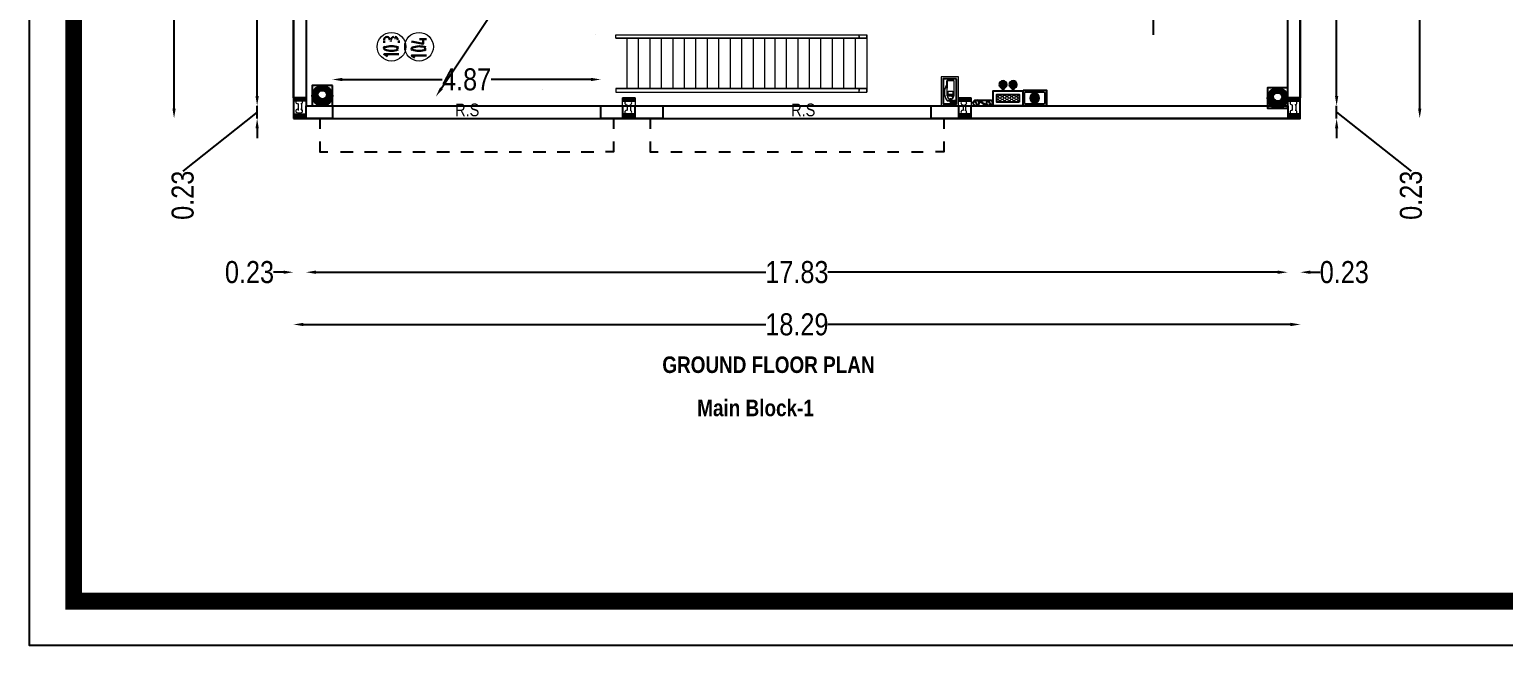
# Model space of a CAD drawing. Header units: metres. Extents: x -941 to 1333, y -28 to 1490.
# Drawn here: x 825.19 to 851.96, y 342.88 to 354.05 of the extents above; entities that cross this region are included whole.
import ezdxf

# ---------------------------------------------------------------- set-up
doc = ezdxf.new("R2010")
doc.units = ezdxf.units.M
for name, color, linetype in [('BLK_1_FLR_0_CARPET_AREA', 45, 'Continuous'), ('BLK_1_FLR_0_EXIT_WIDTH_DOOR', 2, 'Continuous'), ('BLK_1_FLR_0_REGULAR_ROOM_1', 4, 'Continuous'), ('DIST_EXIT', 7, 'Continuous'), ('VPORTS', 6, 'Continuous'), ('window', 3, 'Continuous')]:
    doc.layers.add(name, color=color, linetype=linetype)
doc.styles.add('style2', font='swisscb.ttf')
doc.styles.add('style2A', font='swissc.ttf')
doc.dimstyles.get("Standard").update_dxf_attribs({"dimtxt": 0.4, "dimasz": 0.18, "dimexe": 0.18, "dimexo": 0.0625, "dimgap": 0, "dimtad": 0, "dimzin": 0, "dimdsep": 46, "dimtxsty": 'style2A', "dimcen": 0.09, "dimse1": 1, "dimse2": 1, "dimadec": 0, "dimazin": 0, "dimtfac": 1, "dimtofl": 0, "dimtmove": 0, "dimatfit": 3, "dimfxl": 0, "dimtolj": 1, "dimtzin": 0, "dimarcsym": 0})

# ---------------------------------------------------------------- blocks, each defined once
blk = doc.blocks.new('*D6')
at = {"layer": 'BLK_1_FLR_0_EXIT_WIDTH_DOOR', "color": 0, "lineweight": -2}
for p, q in [((830.868, 353.148), (832.682, 353.148)), ((835.382, 353.148), (833.569, 353.148))]:
    blk.add_line(p, q, dxfattribs=at)
at = {"layer": 'BLK_1_FLR_0_EXIT_WIDTH_DOOR', "color": 0}
for points in [[(830.868, 353.178), (830.868, 353.118), (830.688, 353.148)], [(835.382, 353.178), (835.382, 353.118), (835.562, 353.148)]]:
    blk.add_solid(points, dxfattribs=at)
at = {"layer": 'Defpoints', "color": 0}
for p in [(830.688, 353.148), (830.688, 352.67), (835.562, 352.67)]:
    blk.add_point(p, dxfattribs=at)
at = {"layer": 'BLK_1_FLR_0_EXIT_WIDTH_DOOR', "color": 0, "insert": (833.125, 353.148), "char_height": 0.4, "attachment_point": 5, "style": 'style2A'}
blk.add_mtext('\\A1;4.87', dxfattribs=at)
blk = doc.blocks.new('*D9')
at = {"layer": 'Defpoints', "color": 0}
for p in [(835.596, 357.366), (835.596, 357.366), (832.568, 352.839)]:
    blk.add_point(p, dxfattribs=at)
at = {"layer": 'DIST_EXIT', "color": 0, "lineweight": -2}
for p, q in [((835.496, 357.216), (834.325, 355.466)), ((832.668, 352.988), (833.838, 354.738))]:
    blk.add_line(p, q, dxfattribs=at)
at = {"layer": 'DIST_EXIT', "color": 0}
for points in [[(835.471, 357.233), (835.521, 357.199), (835.596, 357.366)], [(832.643, 353.005), (832.693, 352.972), (832.568, 352.839)]]:
    blk.add_solid(points, dxfattribs=at)
at = {"layer": 'DIST_EXIT', "color": 0, "insert": (834.082, 355.102), "char_height": 0.4, "attachment_point": 5, "rotation": 56.2223, "style": 'style2A'}
blk.add_mtext('\\A1;5.45', dxfattribs=at)
blk = doc.blocks.new('firehose')
for color, points in [(1, [(17.9, -33.8, -0.116019), (19.9, -42.8, 8.409187), (14.6, -51.1), (14.8, -50.8, 0.130477), (16.9, -42.3, -8.334124)]), (1, [(14.8, -50.8), (17, -53, 1.016121), (-17.7, -32.7, 0.119989), (-17.2, -41.2, -1.237161)]), (46, [(11.7, -56.2), (11.2, -55.4), (13.3, -53.5), (14.8, -50.8), (17, -53), (14.6, -54)])]:
    blk.add_hatch(color=color).paths.add_polyline_path(points)
at = {"color": 240}
blk.add_lwpolyline([(-36, -72), (36, -72), (36, 0), (-36, 0)], close=True, dxfattribs=at)
at = {"color": 46}
blk.add_lwpolyline([(11.7, -56.2), (11.2, -55.4), (13.3, -53.5), (14.8, -50.8), (17, -53), (14.6, -54)], close=True, dxfattribs=at)
at = {"color": 240}
for radius in [36, 33, 30, 27, 24]:
    blk.add_circle((0, -36), radius, dxfattribs=at)
for centre, radius, start, end in [((0, -36), 21, 341.1675, 315), ((0, -36), 18, 6.9979, 339.6294), ((-0.2, -42.6), 20.1, 328.7874, 150.6199), ((-0.2, -42.6), 17.1, 331.2711, 175.4763)]:
    blk.add_arc(centre, radius, start, end, dxfattribs=at)
blk = doc.blocks.new('siern')
blk.add_hatch(color=5).paths.add_polyline_path([(-0.2, 4.1, -0.050919), (-2.1, 0, 0.092567), (-4, -4.1, -0.003207), (-4, -4.1, -0.048369), (-3.8, -3.7, -0.017888), (-1.7, -0.1, 0.117562)])
at = {"layer": 'VPORTS', "lineweight": 18}
h = blk.add_hatch(color=20, dxfattribs=at)
edge = h.paths.add_edge_path()
edge.add_arc((-3, 5.1), 1.16, 152.3056, 342.6944)
edge.add_arc((-1.1, 4.3), 0.948, -16.1598, 151.1598, ccw=False)
edge.add_arc((-1.2, 4.6), 1.16, 332.3056, 522.6944)
edge.add_arc((-3.1, 5.4), 0.948, 163.8402, 331.1598, ccw=False)
h = blk.add_hatch(color=20, dxfattribs=at)
edge = h.paths.add_edge_path()
edge.add_arc((-3, -4.6), 1.16, 152.3056, 342.6944)
edge.add_arc((-1.1, -5.4), 0.948, -16.1598, 151.1598, ccw=False)
edge.add_arc((-1.2, -5.1), 1.16, 332.3056, 522.6944)
edge.add_arc((-3.1, -4.3), 0.948, 163.8402, 331.1598, ccw=False)
at = {"color": 1}
for points in [[(-4.2, -4.9), (-4.2, 4.9)], [(0, -4.9), (0, 4.9)]]:
    blk.add_lwpolyline(points, dxfattribs=at)
at = {"color": 5}
blk.add_lwpolyline([(-0.2, 4.1, -0.050919), (-2.1, 0, 0.092567), (-4, -4.1, -0.019686), (-1.7, -0.1, 0.117562)], format="xyb", close=True, dxfattribs=at)
at = {"layer": 'VPORTS', "color": 251, "lineweight": 18}
for points in [[(-4, 5.7, 1.095033), (-1.9, 4.8, -0.895043), (-0.2, 4.1, 1.095033), (-2.3, 4.9, -0.895043)], [(-4, -4.1, 1.095033), (-1.9, -4.9, -0.895043), (-0.2, -5.7, 1.095033), (-2.3, -4.8, -0.895043)]]:
    blk.add_lwpolyline(points, format="xyb", close=True, dxfattribs=at)
at = {"layer": 'VPORTS'}
for centre in [(-2.1, 4.9), (-2.1, -4.9)]:
    blk.add_circle(centre, 2.09, dxfattribs=at)
at = {"layer": 'VPORTS', "lineweight": 18}
blk.add_circle((-2.1, -4.9), 2.09, dxfattribs=at)
blk = doc.blocks.new('EmerLight')
h = blk.add_hatch(color=1)
edge = h.paths.add_edge_path()
edge.add_arc((0, 12.75), 2.25, 0, 360)
for points in [[(-0.38, 9), (0.38, 9), (0.38, 10.53, -0.08392), (-0.38, 10.53)], [(6.38, 10.53, -0.08392), (5.62, 10.53), (5.62, 9), (6.38, 9)]]:
    blk.add_hatch(color=171).paths.add_polyline_path(points)
h = blk.add_hatch(color=1)
edge = h.paths.add_edge_path()
edge.add_arc((6, 12.75), 2.25, 0, 360)
at = {"lineweight": 18}
h = blk.add_hatch(dxfattribs=at)
h.set_pattern_fill('HONEY', color=145, scale=7.5, style=0)
h.set_pattern_definition([(0, (-23575.4171, -1310.2154), (1.40625, 0.811898812), [0.9375, -1.875]), (120, (-23575.4171, -1310.2154), (-1.406249997, 0.811898818), [0.9375, -1.875]), (60, (-23575.4171, -1310.2154), (3e-09, 1.62379763), [-1.875, 0.9375])])
h.paths.add_polyline_path([(-3.75, 2.25), (9.75, 2.25), (9.75, 6.75), (-3.75, 6.75)])
at = {"color": 5}
for points in [[(-6, 0), (12, 0), (12, 9), (-6, 9)], [(-3.75, 2.25), (9.75, 2.25), (9.75, 6.75), (-3.75, 6.75)]]:
    blk.add_lwpolyline(points, close=True, dxfattribs=at)
at = {"color": 171}
for points in [[(-0.38, 10.53), (-0.38, 9)], [(0.38, 10.53), (0.38, 9)], [(5.62, 10.53), (5.62, 9)], [(6.38, 10.53), (6.38, 9)]]:
    blk.add_lwpolyline(points, dxfattribs=at)
at = {"color": 1}
for centre in [(0, 12.75), (6, 12.75)]:
    blk.add_circle(centre, 2.25, dxfattribs=at)
blk = doc.blocks.new('switch1')
for points in [[(-7.9, 10.3), (-7.5, 10), (-7.5, 2), (-7.9, 1.7)], [(7.3, 10.9), (7, 10.5), (-7, 10.5), (-7.3, 10.9)], [(-7.3, 1.1), (-7, 1.5), (7, 1.5), (7.3, 1.1)], [(7.9, 1.7), (7.5, 2), (7.5, 10), (7.9, 10.3)]]:
    blk.add_hatch(color=254).paths.add_polyline_path(points)
h = blk.add_hatch(color=20)
edge = h.paths.add_edge_path()
edge.add_arc((0, 6), 3.75, 0, 360)
edge = h.paths.add_edge_path(flags=17)
edge.add_arc((0, 6), 2.25, 0, 360)
h = blk.add_hatch()
h.set_pattern_fill('ANSI31', color=1, scale=0.3, style=0)
edge = h.paths.add_edge_path()
edge.add_arc((0, 6), 2.25, 0, 360)
at = {"color": 7, "lineweight": 25}
blk.add_lwpolyline([(-9, 0), (9, 0), (9, 12), (-9, 12)], close=True, dxfattribs=at)
at = {"color": 7, "lineweight": 20}
for points in [[(-7.9, 10.3), (-7.5, 10), (-7.5, 2), (-7.9, 1.7)], [(7.3, 10.9), (7, 10.5), (-7, 10.5), (-7.3, 10.9)], [(-7.3, 1.1), (-7, 1.5), (7, 1.5), (7.3, 1.1)], [(7.9, 1.7), (7.5, 2), (7.5, 10), (7.9, 10.3)]]:
    blk.add_lwpolyline(points, close=True, dxfattribs=at)
at = {"color": 20, "lineweight": 5}
for radius in [3.75, 2.25]:
    blk.add_circle((0, 6), radius, dxfattribs=at)
blk = doc.blocks.new('cylinder1')
for color, points in [(250, [(-7.5, 38.5), (-7.5, 37), (-1.5, 37), (0, 37), (0, 38.5)]), (250, [(-1.5, 36.5), (-1.5, 37), (-7.5, 35.9), (-7.5, 35.6), (-6.2, 35.6)]), (7, [(-3.6, 28.5, 1), (-4.9, 28.5, 1)]), (250, [(-1.5, 37), (-1.5, 33), (0, 33), (0, 34), (-0.2, 34), (-0.2, 36), (0, 36), (0, 37)]), (253, [(0.2, 36), (-0.2, 36), (-0.2, 34), (0.2, 34)]), (250, [(1.5, 37), (0, 37), (0, 36), (0.2, 36), (0.2, 34), (0, 34), (0, 33), (1.5, 33)]), (250, [(1.5, 36), (1.5, 35.5), (6, 35.5, -0.31286), (6, 6.8), (6, 6.2, 0.331662), (6.1, 36)]), (254, [(6, 5.9), (6, 5.7), (6.5, 5.7), (6.5, 7.5), (6, 7.5), (6, 7.2), (6.2, 7.2), (6.2, 5.9)])]:
    blk.add_hatch(color=color).paths.add_polyline_path(points)
at = {"lineweight": 25}
for points in [[(-1.5, 36.5), (-6.2, 35.6), (-7.5, 35.6), (-7.5, 35.9), (-1.5, 37), (-7.5, 37), (-7.5, 38.5), (0, 38.5), (0, 37)], [(-1.5, 37), (1.5, 37), (1.5, 32.8)], [(-1.5, 32.8), (-1.5, 37)], [(-1.5, 33), (1.5, 33)], [(0, 36), (0, 37)], [(0, 33), (0, 34)]]:
    blk.add_lwpolyline(points, dxfattribs=at)
at = {"lineweight": 15}
blk.add_lwpolyline([(-6, 27), (6, 27, 1)], format="xyb", close=True, dxfattribs=at)
for points in [[(-6, 27), (6, 27)], [(-6, 0), (6, 0)], [(6, 13.5), (6, 0)], [(6, 6.8), (6, 0)]]:
    blk.add_lwpolyline(points)
for points in [[(-6, 27), (6, 27), (6, 0), (-6, 0)], [(-4, 19), (-4, 25), (4, 25), (4, 19)]]:
    blk.add_lwpolyline(points, close=True, dxfattribs=at)
at = {"lineweight": 25}
blk.add_lwpolyline([(0.2, 34), (0.2, 36), (-0.2, 36), (-0.2, 34)], close=True, dxfattribs=at)
at = {"lineweight": 20}
blk.add_lwpolyline([(6, 6.8), (6, 6.2, 0.331662), (6.1, 36), (1.5, 36), (1.5, 35.5), (6, 35.5, -0.31286)], format="xyb", close=True, dxfattribs=at)
blk.add_lwpolyline([(6, 5.9), (6, 5.7), (6.5, 5.7), (6.5, 7.5), (6, 7.5), (6, 7.2), (6.2, 7.2), (6.2, 5.9)], close=True)
at = {"lineweight": 25}
blk.add_circle((-4.2, 28.5), 0.75, dxfattribs=at)
blk.add_circle((-4.2, 28.5), 0.65)
blk = doc.blocks.new('cylinderfinal')
at = {"lineweight": 20}
for points in [[(-13.5, -45), (13.5, -45), (13.5, 0), (-13.5, 0)], [(-10.5, -42), (10.5, -42), (10.5, -3), (-10.5, -3)]]:
    blk.add_lwpolyline(points, close=True, dxfattribs=at)
blk.add_lwpolyline([(-10.5, -42), (10.5, -42), (10.5, -3), (-10.5, -3)], close=True)
at = {"lineweight": 15, "xscale": 0.8699999999998906, "yscale": 0.8699999999998906, "zscale": 1.5}
blk.add_blockref('cylinder1', (-0.9, -39.3), dxfattribs=at)
blk = doc.blocks.new('*D280')
at = {"layer": 'Defpoints', "color": 0}
for p in [(848.038, 352.67), (848.927, 352.67), (848.038, 352.441)]:
    blk.add_point(p, dxfattribs=at)
at = {"layer": 'window', "color": 0, "lineweight": -2}
for p, q in [((848.927, 352.85), (848.927, 353.03)), ((848.927, 352.441), (848.927, 352.67)), ((848.927, 352.555), (850.278, 351.486)), ((848.927, 352.261), (848.927, 352.081))]:
    blk.add_line(p, q, dxfattribs=at)
at = {"layer": 'window', "color": 0}
for points in [[(848.897, 352.85), (848.957, 352.85), (848.927, 352.67)], [(848.897, 352.261), (848.957, 352.261), (848.927, 352.441)]]:
    blk.add_solid(points, dxfattribs=at)
at = {"layer": 'window', "color": 0, "insert": (850.278, 351.047), "char_height": 0.4, "attachment_point": 5, "rotation": 90, "style": 'style2A'}
blk.add_mtext('\\A1;0.23', dxfattribs=at)
blk = doc.blocks.new('*D281')
at = {"layer": 'Defpoints', "color": 0}
for p in [(848.038, 413.176), (848.927, 413.176), (848.038, 352.67)]:
    blk.add_point(p, dxfattribs=at)
at = {"layer": 'window', "color": 0, "lineweight": -2}
for p, q in [((848.927, 412.996), (848.927, 383.458)), ((848.927, 352.85), (848.927, 382.388))]:
    blk.add_line(p, q, dxfattribs=at)
at = {"layer": 'window', "color": 0}
for points in [[(848.897, 412.996), (848.957, 412.996), (848.927, 413.176)], [(848.897, 352.85), (848.957, 352.85), (848.927, 352.67)]]:
    blk.add_solid(points, dxfattribs=at)
at = {"layer": 'window', "color": 0, "insert": (848.927, 382.923), "char_height": 0.4, "attachment_point": 5, "rotation": 90, "style": 'style2A'}
blk.add_mtext('\\A1;60.51', dxfattribs=at)
blk = doc.blocks.new('*D283')
at = {"layer": 'Defpoints', "color": 0}
for p in [(848.268, 413.405), (848.268, 352.441), (850.436, 352.441)]:
    blk.add_point(p, dxfattribs=at)
at = {"layer": 'window', "color": 0, "lineweight": -2}
for p, q in [((850.436, 413.225), (850.436, 383.495)), ((850.436, 352.621), (850.436, 382.351))]:
    blk.add_line(p, q, dxfattribs=at)
at = {"layer": 'window', "color": 0}
for points in [[(850.406, 413.225), (850.466, 413.225), (850.436, 413.405)], [(850.406, 352.621), (850.466, 352.621), (850.436, 352.441)]]:
    blk.add_solid(points, dxfattribs=at)
at = {"layer": 'window', "color": 0, "insert": (850.436, 382.923), "char_height": 0.4, "attachment_point": 5, "rotation": 90, "style": 'style2A'}
blk.add_mtext('\\A1;60.97', dxfattribs=at)
blk = doc.blocks.new('*D966')
at = {"layer": 'Defpoints', "color": 0}
for p in [(829.98, 352.441), (830.209, 352.441), (830.209, 349.651)]:
    blk.add_point(p, dxfattribs=at)
at = {"layer": 'window', "color": 0, "lineweight": -2}
for p, q in [((829.8, 349.651), (829.62, 349.651)), ((830.389, 349.651), (830.569, 349.651))]:
    blk.add_line(p, q, dxfattribs=at)
at = {"layer": 'window', "color": 0}
for points in [[(829.8, 349.681), (829.8, 349.621), (829.98, 349.651)], [(830.389, 349.681), (830.389, 349.621), (830.209, 349.651)]]:
    blk.add_solid(points, dxfattribs=at)
at = {"layer": 'window', "color": 0, "insert": (829.182, 349.651), "char_height": 0.4, "attachment_point": 5, "style": 'style2A'}
blk.add_mtext('\\A1;0.23', dxfattribs=at)
blk = doc.blocks.new('*D967')
at = {"layer": 'Defpoints', "color": 0}
for p in [(830.209, 352.441), (848.038, 352.441), (848.038, 349.651)]:
    blk.add_point(p, dxfattribs=at)
at = {"layer": 'window', "color": 0, "lineweight": -2}
for p, q in [((830.389, 349.651), (838.561, 349.651)), ((847.858, 349.651), (839.687, 349.651))]:
    blk.add_line(p, q, dxfattribs=at)
at = {"layer": 'window', "color": 0}
for points in [[(830.389, 349.681), (830.389, 349.621), (830.209, 349.651)], [(847.858, 349.681), (847.858, 349.621), (848.038, 349.651)]]:
    blk.add_solid(points, dxfattribs=at)
at = {"layer": 'window', "color": 0, "insert": (839.124, 349.651), "char_height": 0.4, "attachment_point": 5, "style": 'style2A'}
blk.add_mtext('\\A1;17.83', dxfattribs=at)
blk = doc.blocks.new('*D968')
at = {"layer": 'Defpoints', "color": 0}
for p in [(848.038, 352.441), (848.268, 352.441), (848.268, 349.651)]:
    blk.add_point(p, dxfattribs=at)
at = {"layer": 'window', "color": 0, "lineweight": -2}
for p, q in [((847.858, 349.651), (847.678, 349.651)), ((848.448, 349.651), (848.628, 349.651))]:
    blk.add_line(p, q, dxfattribs=at)
at = {"layer": 'window', "color": 0}
for points in [[(847.858, 349.681), (847.858, 349.621), (848.038, 349.651)], [(848.448, 349.681), (848.448, 349.621), (848.268, 349.651)]]:
    blk.add_solid(points, dxfattribs=at)
at = {"layer": 'window', "color": 0, "insert": (849.066, 349.651), "char_height": 0.4, "attachment_point": 5, "style": 'style2A'}
blk.add_mtext('\\A1;0.23', dxfattribs=at)
blk = doc.blocks.new('*D969')
at = {"layer": 'Defpoints', "color": 0}
for p in [(829.98, 352.441), (848.268, 352.441), (829.98, 348.703)]:
    blk.add_point(p, dxfattribs=at)
at = {"layer": 'window', "color": 0, "lineweight": -2}
for p, q in [((830.16, 348.703), (838.56, 348.703)), ((848.088, 348.703), (839.688, 348.703))]:
    blk.add_line(p, q, dxfattribs=at)
at = {"layer": 'window', "color": 0}
for points in [[(830.16, 348.733), (830.16, 348.673), (829.98, 348.703)], [(848.088, 348.733), (848.088, 348.673), (848.268, 348.703)]]:
    blk.add_solid(points, dxfattribs=at)
at = {"layer": 'window', "color": 0, "insert": (839.124, 348.703), "char_height": 0.4, "attachment_point": 5, "style": 'style2A'}
blk.add_mtext('\\A1;18.29', dxfattribs=at)
blk = doc.blocks.new('*D972')
at = {"layer": 'Defpoints', "color": 0}
for p in [(829.321, 352.67), (830.209, 352.67), (830.209, 352.441)]:
    blk.add_point(p, dxfattribs=at)
at = {"layer": 'window', "color": 0, "lineweight": -2}
for p, q in [((829.321, 352.85), (829.321, 353.03)), ((829.321, 352.441), (829.321, 352.67)), ((829.321, 352.555), (827.97, 351.486)), ((829.321, 352.261), (829.321, 352.081))]:
    blk.add_line(p, q, dxfattribs=at)
at = {"layer": 'window', "color": 0}
for points in [[(829.291, 352.85), (829.351, 352.85), (829.321, 352.67)], [(829.291, 352.261), (829.351, 352.261), (829.321, 352.441)]]:
    blk.add_solid(points, dxfattribs=at)
at = {"layer": 'window', "color": 0, "insert": (827.97, 351.047), "char_height": 0.4, "attachment_point": 5, "rotation": 90, "style": 'style2A'}
blk.add_mtext('\\A1;0.23', dxfattribs=at)
blk = doc.blocks.new('*D973')
at = {"layer": 'Defpoints', "color": 0}
for p in [(829.321, 413.176), (830.209, 413.176), (830.209, 352.67)]:
    blk.add_point(p, dxfattribs=at)
at = {"layer": 'window', "color": 0, "lineweight": -2}
for p, q in [((829.321, 412.996), (829.321, 383.458)), ((829.321, 352.85), (829.321, 382.388))]:
    blk.add_line(p, q, dxfattribs=at)
at = {"layer": 'window', "color": 0}
for points in [[(829.291, 412.996), (829.351, 412.996), (829.321, 413.176)], [(829.291, 352.85), (829.351, 352.85), (829.321, 352.67)]]:
    blk.add_solid(points, dxfattribs=at)
at = {"layer": 'window', "color": 0, "insert": (829.321, 382.923), "char_height": 0.4, "attachment_point": 5, "rotation": 90, "style": 'style2A'}
blk.add_mtext('\\A1;60.51', dxfattribs=at)
blk = doc.blocks.new('*D971')
at = {"layer": 'Defpoints', "color": 0}
for p in [(829.98, 413.405), (827.812, 352.441), (829.98, 352.441)]:
    blk.add_point(p, dxfattribs=at)
at = {"layer": 'window', "color": 0, "lineweight": -2}
for p, q in [((827.812, 413.225), (827.812, 383.495)), ((827.812, 352.621), (827.812, 382.351))]:
    blk.add_line(p, q, dxfattribs=at)
at = {"layer": 'window', "color": 0}
for points in [[(827.782, 413.225), (827.842, 413.225), (827.812, 413.405)], [(827.782, 352.621), (827.842, 352.621), (827.812, 352.441)]]:
    blk.add_solid(points, dxfattribs=at)
at = {"layer": 'window', "color": 0, "insert": (827.812, 382.923), "char_height": 0.4, "attachment_point": 5, "rotation": 90, "style": 'style2A'}
blk.add_mtext('\\A1;60.97', dxfattribs=at)

msp = doc.modelspace()

# ---------------------------------------------------------------- linework, layer by layer
msp.add_lwpolyline([(825.18616, 426.76802), (943.78891, 426.76789), (943.78891, 342.87839), (825.18616, 342.87851)], close=True)
at = {"const_width": 0.3036}
msp.add_lwpolyline([(825.99074, 343.6831), (942.98433, 343.68297), (942.98433, 425.96331), (825.99074, 425.96343)], close=True, dxfattribs=at)
at = {"lineweight": 18}
for points in [[(836.66613, 352.44061), (829.98021, 352.44061), (829.98021, 413.40534), (836.66613, 413.40534), (841.5608, 413.40534)], [(835.45808, 353.96108), (835.45808, 353.96108)], [(835.83299, 353.8986), (835.83299, 353.96108), (838.7698, 353.96108), (840.39441, 353.96108)], [(840.37358, 353.8986), (840.26944, 353.8986), (840.24861, 353.96108), (840.24861, 353.8986), (840.39441, 353.8986), (840.39441, 353.96108), (840.39441, 353.8986), (840.39441, 352.98215), (840.39441, 352.91966), (840.39441, 352.98215), (840.24861, 352.98215), (840.24861, 352.91966), (840.26944, 352.98215), (840.37358, 352.98215)], [(838.3324, 353.8986), (838.3324, 352.98215), (835.83299, 352.98215), (838.31157, 352.98215), (840.39441, 352.98215), (838.3324, 352.98215)], [(836.04128, 352.98215), (836.04128, 353.8986)], [(836.24956, 352.98215), (836.24956, 353.8986)], [(836.45785, 352.98215), (836.45785, 353.8986)], [(836.66613, 352.98215), (836.66613, 353.8986)], [(836.87441, 352.98215), (836.87441, 353.8986)], [(837.0827, 352.98215), (837.0827, 353.8986)], [(837.29098, 352.98215), (837.29098, 353.8986)], [(837.49927, 352.98215), (837.49927, 353.8986)], [(837.70755, 352.98215), (837.70755, 353.8986)], [(837.91583, 352.98215), (837.91583, 353.8986)], [(838.12412, 352.98215), (838.12412, 353.8986)], [(838.54069, 352.98215), (838.54069, 353.44037), (838.54069, 353.8986)], [(838.72814, 352.98215), (838.72814, 353.8986)], [(838.93642, 352.98215), (838.93642, 353.8986)], [(839.14471, 352.98215), (839.14471, 353.8986)], [(839.35299, 352.98215), (839.35299, 353.8986)], [(839.56128, 352.98215), (839.56128, 353.8986)], [(839.76956, 352.98215), (839.76956, 353.8986)], [(839.97784, 352.98215), (839.97784, 353.8986)], [(840.18613, 352.98215), (840.18613, 353.8986)], [(840.26944, 353.8986), (840.26944, 353.8986)], [(835.83299, 352.98215), (835.83299, 352.91966), (838.29074, 352.91966), (840.39441, 352.91966)], [(840.26944, 352.98215), (840.26944, 352.98215)], [(830.02187, 352.81552), (830.20933, 352.81552)], [(830.02187, 352.73221), (830.02187, 352.73221)], [(830.12601, 352.77387), (830.06353, 352.77387)], [(830.06353, 352.71138), (830.06353, 352.71138)], [(830.06353, 352.71138), (830.06353, 352.58641)], [(830.06353, 352.58641), (830.06353, 352.58641)], [(830.12601, 352.71138), (830.12601, 352.71138)], [(830.12601, 352.71138), (830.12601, 352.58641)], [(830.12601, 352.58641), (830.12601, 352.58641)], [(830.14684, 352.73221), (830.14684, 352.73221)], [(836.12459, 352.81552), (835.95796, 352.81552)], [(836.02045, 352.71138), (836.02045, 352.71138)], [(836.04128, 352.75304), (836.10376, 352.75304)], [(836.04128, 352.69055), (836.04128, 352.69055)], [(836.04128, 352.69055), (836.04128, 352.58641)], [(836.04128, 352.58641), (836.04128, 352.58641)], [(836.10376, 352.69055), (836.10376, 352.69055)], [(836.10376, 352.69055), (836.10376, 352.58641)], [(836.10376, 352.58641), (836.10376, 352.58641)], [(836.12459, 352.71138), (836.12459, 352.71138)], [(842.22731, 352.81552), (842.06068, 352.81552)], [(842.10234, 352.71138), (842.10234, 352.71138)], [(842.144, 352.75304), (842.18566, 352.75304)], [(842.144, 352.69055), (842.144, 352.69055)], [(842.144, 352.69055), (842.144, 352.58641)], [(842.144, 352.58641), (842.144, 352.58641)], [(842.18566, 352.69055), (842.18566, 352.69055)], [(842.18566, 352.69055), (842.18566, 352.58641)], [(842.18566, 352.58641), (842.18566, 352.58641)], [(842.22731, 352.71138), (842.22731, 352.71138)], [(848.20506, 352.81552), (848.03844, 352.81552)], [(848.08009, 352.71138), (848.08009, 352.71138)], [(848.12175, 352.75304), (848.18423, 352.75304)], [(848.12175, 352.69055), (848.12175, 352.69055)], [(848.12175, 352.69055), (848.12175, 352.58641)], [(848.12175, 352.58641), (848.12175, 352.58641)], [(848.18423, 352.69055), (848.18423, 352.69055)], [(848.18423, 352.69055), (848.18423, 352.58641)], [(848.18423, 352.58641), (848.18423, 352.58641)], [(848.20506, 352.71138), (848.20506, 352.71138)], [(830.02187, 352.56558), (830.02187, 352.56558)], [(830.06353, 352.54475), (830.12601, 352.54475)], [(830.14684, 352.56558), (830.14684, 352.56558)], [(830.68838, 352.44061), (835.56222, 352.44061)], [(836.02045, 352.54475), (836.02045, 352.54475)], [(836.10376, 352.52392), (836.04128, 352.52392)], [(836.12459, 352.54475), (836.12459, 352.54475)], [(842.10234, 352.54475), (842.10234, 352.54475)], [(842.18566, 352.52392), (842.144, 352.52392)], [(842.22731, 352.54475), (842.22731, 352.54475)], [(848.08009, 352.54475), (848.08009, 352.54475)], [(848.18423, 352.52392), (848.12175, 352.52392)], [(848.20506, 352.54475), (848.20506, 352.54475)]]:
    msp.add_lwpolyline(points, dxfattribs=at)
at = {"lineweight": 25}
for points in [[(829.98021, 352.44061), (848.26755, 352.44061), (848.26755, 413.40534), (829.98021, 413.40534)], [(830.20933, 352.81552), (829.98021, 352.81552), (829.98021, 359.93884), (830.20933, 359.93884)], [(848.03844, 359.93884), (848.26755, 359.93884), (848.26755, 352.81552), (848.03844, 352.81552)], [(830.20933, 352.66972), (830.68838, 352.66972), (830.68838, 352.44061), (830.20933, 352.44061)], [(835.56222, 352.66972), (835.95796, 352.66972), (835.95796, 352.44061), (835.56222, 352.44061)], [(836.18708, 352.66972), (836.68696, 352.66972), (836.68696, 352.44061), (836.18708, 352.44061)], [(841.5608, 352.66972), (842.06068, 352.66972), (842.06068, 352.44061), (841.5608, 352.44061)], [(842.2898, 352.66972), (848.03844, 352.66972), (848.03844, 352.44061), (842.2898, 352.44061)]]:
    msp.add_lwpolyline(points, close=True, dxfattribs=at)
for points in [[(841.5608, 352.44061), (841.5608, 352.66972), (848.03844, 352.66972), (848.03844, 413.17623), (841.5608, 413.17623), (841.5608, 413.40534)], [(845.60151, 353.96108), (845.60151, 356.85623)], [(834.49998, 352.96132), (834.49998, 352.96132)], [(830.45927, 352.44061), (830.45927, 352.25316)], [(835.79134, 352.44061), (835.79134, 352.25316)], [(836.45785, 352.44061), (836.45785, 352.25316)], [(841.78992, 352.44061), (841.78992, 352.25316)], [(830.45927, 352.02404), (830.45927, 351.83659), (830.60506, 351.83659)], [(830.83418, 351.83659), (831.06329, 351.83659)], [(831.27157, 351.83659), (831.50069, 351.83659)], [(831.70897, 351.83659), (831.93808, 351.83659)], [(832.14637, 351.83659), (832.37548, 351.83659)], [(832.58376, 351.83659), (832.81288, 351.83659)], [(833.02116, 351.83659), (833.25027, 351.83659)], [(833.45856, 351.83659), (833.68767, 351.83659)], [(833.89595, 351.83659), (834.12506, 351.83659)], [(834.33335, 351.83659), (834.56246, 351.83659)], [(834.77074, 351.83659), (834.99986, 351.83659)], [(835.20814, 351.83659), (835.43725, 351.83659)], [(835.79134, 352.02404), (835.79134, 351.83659), (835.64554, 351.83659)], [(836.45785, 352.02404), (836.45785, 351.83659), (836.60364, 351.83659)], [(836.83276, 351.83659), (837.04104, 351.83659)], [(837.27015, 351.83659), (837.47844, 351.83659)], [(837.70755, 351.83659), (837.91583, 351.83659)], [(838.14495, 351.83659), (838.35323, 351.83659)], [(838.58234, 351.83659), (838.79063, 351.83659)], [(839.01974, 351.83659), (839.22802, 351.83659)], [(839.45713, 351.83659), (839.66542, 351.83659)], [(839.89453, 351.83659), (840.10282, 351.83659)], [(840.33193, 351.83659), (840.54021, 351.83659)], [(840.76932, 351.83659), (840.97761, 351.83659)], [(841.20672, 351.83659), (841.415, 351.83659)], [(841.78992, 352.02404), (841.78992, 351.83659), (841.64412, 351.83659)]]:
    msp.add_lwpolyline(points, dxfattribs=at)
at = {"lineweight": 30}
for points in [[(831.63831, 353.74667, 0.50396029), (831.63767, 353.69062, 0.17133625), (831.88441, 353.69062)], [(832.38429, 353.73166, 0.17133625), (832.13819, 353.72584, 0.50396029), (832.13819, 353.67562)]]:
    msp.add_lwpolyline(points, format="xyb", dxfattribs=at)
for points in [[(831.62566, 353.81529), (831.62566, 353.85694)], [(831.75063, 353.85694), (831.75063, 353.83611)], [(831.81311, 353.8986), (831.83394, 353.8986)], [(831.89643, 353.85694), (831.89643, 353.81529)], [(832.12554, 353.83611), (832.33382, 353.79446), (832.33382, 353.8986)], [(832.27134, 353.87777), (832.39631, 353.87777)], [(831.89643, 353.607), (831.62566, 353.607), (831.68814, 353.56534)], [(832.39631, 353.58617), (832.12554, 353.58617), (832.18802, 353.54452)]]:
    msp.add_lwpolyline(points, dxfattribs=at)
at = {"lineweight": 18}
for points in [[(838.72814, 353.8986), (835.83299, 353.8986), (838.74897, 353.8986), (840.39441, 353.8986)], [(830.20933, 352.44061), (830.20933, 352.81552), (829.98021, 352.81552), (829.98021, 352.44061)], [(829.98021, 352.75304), (829.98021, 352.81552), (830.20933, 352.81552), (830.20933, 352.75304)], [(830.20933, 352.52392), (830.20933, 352.75304), (829.98021, 352.75304), (829.98021, 352.52392)], [(835.95796, 352.44061), (835.95796, 352.81552), (836.18708, 352.81552), (836.18708, 352.44061)], [(836.18708, 352.75304), (836.18708, 352.81552), (835.95796, 352.81552), (835.95796, 352.75304)], [(835.95796, 352.52392), (835.95796, 352.75304), (836.18708, 352.75304), (836.18708, 352.52392)], [(842.06068, 352.44061), (842.06068, 352.81552), (842.2898, 352.81552), (842.2898, 352.44061)], [(842.2898, 352.75304), (842.2898, 352.81552), (842.06068, 352.81552), (842.06068, 352.75304)], [(842.06068, 352.52392), (842.06068, 352.75304), (842.2898, 352.75304), (842.2898, 352.52392)], [(848.03844, 352.44061), (848.03844, 352.81552), (848.26755, 352.81552), (848.26755, 352.44061)], [(848.26755, 352.75304), (848.26755, 352.81552), (848.03844, 352.81552), (848.03844, 352.75304)], [(848.03844, 352.52392), (848.03844, 352.75304), (848.26755, 352.75304), (848.26755, 352.52392)]]:
    msp.add_lwpolyline(points, close=True, dxfattribs=at)
for points in [[(830.05311, 352.77387, 0.414215), (830.02187, 352.74262, 0.414215), (830.05311, 352.71138)], [(830.05311, 352.60724, 0.414215), (830.02187, 352.576, 0.414215), (830.05311, 352.54475)], [(830.1156, 352.71138, 0.414215), (830.14684, 352.74262, 0.414215), (830.1156, 352.77387)], [(830.1156, 352.54475, 0.414215), (830.14684, 352.576, 0.414215), (830.1156, 352.60724)], [(836.03086, 352.75304, 0.41426), (835.99962, 352.72179, 0.41426), (836.03086, 352.69055)], [(836.03086, 352.58641, 0.41426), (835.99962, 352.55517, 0.41426), (836.03086, 352.52392)], [(836.09335, 352.69055, 0.41426), (836.12459, 352.72179, 0.41426), (836.09335, 352.75304)], [(836.09335, 352.52392, 0.41426), (836.12459, 352.55517, 0.41426), (836.09335, 352.58641)], [(842.13358, 352.75304, 0.41426), (842.10234, 352.72179, 0.41426), (842.13358, 352.69055)], [(842.13358, 352.58641, 0.41426), (842.10234, 352.55517, 0.41426), (842.13358, 352.52392)], [(842.17524, 352.69055, 0.41426), (842.20648, 352.72179, 0.41426), (842.17524, 352.75304)], [(842.17524, 352.52392, 0.41426), (842.20648, 352.55517, 0.41426), (842.17524, 352.58641)], [(848.11134, 352.75304, 0.41426), (848.08009, 352.72179, 0.41426), (848.11134, 352.69055)], [(848.11134, 352.58641, 0.41426), (848.08009, 352.55517, 0.41426), (848.11134, 352.52392)], [(848.17382, 352.69055, 0.41426), (848.20506, 352.72179, 0.41426), (848.17382, 352.75304)], [(848.17382, 352.52392, 0.41426), (848.20506, 352.55517, 0.41426), (848.17382, 352.58641)]]:
    msp.add_lwpolyline(points, format="xyb", dxfattribs=at)
for centre in [(831.76104, 353.74239), (832.26092, 353.74239)]:
    msp.add_circle(centre, 0.26035, dxfattribs=at)
at = {"lineweight": 30}
for centre, radius, start, end in [((831.67773, 353.86736), 0.05207, 0.000055, 179.999945), ((831.76104, 353.38221), 0.37059, 70.555121, 109.444879), ((831.8027, 353.86736), 0.05207, 90.000055, 179.999945), ((831.82353, 353.86736), 0.05207, 0.000055, 89.999945), ((831.84435, 353.72156), 0.03124, 306.50742, 53.49258), ((832.26092, 354.04007), 0.37059, 250.555121, 289.444879), ((832.34424, 353.70073), 0.03124, 306.50742, 53.49258)]:
    msp.add_arc(centre, radius, start, end, dxfattribs=at)
for points in [[(830.20933, 352.81552), (829.98021, 352.81552), (830.20933, 352.75304)], [(829.98021, 352.81552), (830.20933, 352.75304), (829.98021, 352.75304)], [(836.18708, 352.81552), (835.95796, 352.81552), (836.18708, 352.75304)], [(835.95796, 352.81552), (836.18708, 352.75304), (835.95796, 352.75304)], [(842.2898, 352.81552), (842.06068, 352.81552), (842.2898, 352.75304)], [(842.06068, 352.81552), (842.2898, 352.75304), (842.06068, 352.75304)], [(848.26755, 352.81552), (848.03844, 352.81552), (848.26755, 352.75304)], [(848.03844, 352.81552), (848.26755, 352.75304), (848.03844, 352.75304)], [(830.20933, 352.52392), (829.98021, 352.52392), (830.20933, 352.44061)], [(829.98021, 352.52392), (830.20933, 352.44061), (829.98021, 352.44061)], [(836.18708, 352.52392), (835.95796, 352.52392), (836.18708, 352.44061)], [(835.95796, 352.52392), (836.18708, 352.44061), (835.95796, 352.44061)], [(842.2898, 352.52392), (842.06068, 352.52392), (842.2898, 352.44061)], [(842.06068, 352.52392), (842.2898, 352.44061), (842.06068, 352.44061)], [(848.26755, 352.52392), (848.03844, 352.52392), (848.26755, 352.44061)], [(848.03844, 352.52392), (848.26755, 352.44061), (848.03844, 352.44061)]]:
    msp.add_solid(points)
at = {"layer": 'BLK_1_FLR_0_CARPET_AREA'}
msp.add_lwpolyline([(848.03844, 413.17623), (830.20933, 413.17623), (830.20933, 352.66972), (848.03844, 352.66972)], close=True, dxfattribs=at)
at = {"layer": 'BLK_1_FLR_0_REGULAR_ROOM_1', "color": 4}
msp.add_lwpolyline([(848.03844, 413.17623), (830.20933, 413.17623), (830.20933, 352.66972), (848.03844, 352.66972)], close=True, dxfattribs=at)
at = {"layer": 'window'}
msp.add_lwpolyline([(825.18616, 342.87839), (825.18616, 426.76814), (943.78891, 426.76814), (943.78891, 342.87839)], close=True, dxfattribs=at)

# ---------------------------------------------------------------- block references
for name, p, xscale, yscale, zscale, rotation in [('cylinderfinal', (841.90365, 352.66972), 0.0116320886938278, 0.0116320886938278, 0.0116320886938278, 180), ('firehose', (830.50515, 352.66972), 0.0050896365894191, 0.0050896365894191, 0.0050896365894191, 180), ('switch1', (843.4442, 352.95389), -0.023680802153741, 0.023680802153741, 0.023680802153741, 180), ('firehose', (847.85521, 352.62807), 0.0050896365894191, 0.0050896365894191, 0.0050896365894191, 180), ('siern', (842.5018, 352.66972), 0.0250781039269219, 0.0250781039269219, 0.0250781039269219, 270)]:
    msp.add_blockref(name, p, dxfattribs=dict(xscale=xscale, yscale=yscale, zscale=zscale, rotation=rotation))
at = {"xscale": -0.0302901547101758, "yscale": 0.0302901547101758, "zscale": 0.0302901547101758}
msp.add_blockref('EmerLight', (843.04933, 352.66972), dxfattribs=at)

# ---------------------------------------------------------------- texts
at = {"attachment_point": 7}
for s, insert, char_height, style in [('R.S', (832.91702, 352.478), 0.229977, 'style2A'), ('R.S', (839.01974, 352.478), 0.229977, 'style2A'), ('GROUND FLOOR PLAN', (836.6799, 347.81847), 0.299977, 'style2'), ('Main Block-1', (837.31337, 347.03397), 0.299977, 'style2')]:
    msp.add_mtext(s, dxfattribs=dict(at, insert=insert, char_height=char_height, style=style))

# ---------------------------------------------------------------- dimensions: what is measured, and where the dimension line sits
at = {"layer": 'BLK_1_FLR_0_EXIT_WIDTH_DOOR'}
dim = msp.add_aligned_dim(p1=(835.56222, 352.66972), p2=(830.68838, 352.66972), distance=-0.47825, dimstyle='Standard', override={"dimtxt": 0.4}, dxfattribs=at)
dim.commit()
dim.dimension.update_dxf_attribs({"geometry": '*D6', "text_midpoint": (833.1253, 353.14798)})
at = {"layer": 'DIST_EXIT'}
dim = msp.add_aligned_dim(p1=(832.56773, 352.83862), p2=(835.5958, 357.36572), distance=0, dimstyle='Standard', override={"dimtxt": 0.4}, dxfattribs=at)
dim.commit()
dim.dimension.update_dxf_attribs({"geometry": '*D9', "text_midpoint": (834.08177, 355.10217)})
at = {"layer": 'window'}
for p1, p2, distance, picture, middle in [((829.98021, 413.40534), (829.98021, 352.44061), -2.16806, '*D971', (827.81215, 382.92297)), ((848.26755, 413.40534), (848.26755, 352.44061), 2.16806, '*D283', (850.43561, 382.92297))]:
    dim = msp.add_aligned_dim(p1=p1, p2=p2, distance=distance, text='60.97', dimstyle='Standard', dxfattribs=at)
    dim.commit()
    dim.dimension.update_dxf_attribs({"geometry": picture, "text_midpoint": middle})
for p1, p2, distance, picture, middle in [((830.20933, 352.66972), (830.20933, 413.17623), 0.88874, '*D973', (829.32059, 382.92297)), ((848.03844, 352.66972), (848.03844, 413.17623), -0.88874, '*D281', (848.92717, 382.92297))]:
    dim = msp.add_aligned_dim(p1=p1, p2=p2, distance=distance, dimstyle='Standard', dxfattribs=at)
    dim.commit()
    dim.dimension.update_dxf_attribs({"geometry": picture, "text_midpoint": middle})
for base, p1, p2, picture, middle in [((829.32059, 352.66972), (830.20933, 352.44061), (830.20933, 352.66972), '*D972', (827.97016, 351.4858)), ((848.92717, 352.66972), (848.03844, 352.44061), (848.03844, 352.66972), '*D280', (850.2776, 351.4858))]:
    dim = msp.add_linear_dim(base=base, p1=p1, p2=p2, angle=90, dimstyle='Standard', override={"dimtmove": 1}, dxfattribs=at)
    dim.commit()
    dim.dimension.update_dxf_attribs({"geometry": picture, "text_midpoint": middle, "dimtype": 161})
dim = msp.add_linear_dim(base=(830.20933, 349.65107), p1=(829.98021, 352.44061), p2=(830.20933, 352.44061), dimstyle='Standard', dxfattribs=at)
dim.commit()
dim.dimension.update_dxf_attribs({"geometry": '*D966', "text_midpoint": (829.18151, 349.65107), "dimtype": 160})
for base, p1, p2, picture, middle in [((829.98021, 348.70328), (848.26755, 352.44061), (829.98021, 352.44061), '*D969', (839.12388, 348.70328)), ((848.03844, 349.65107), (830.20933, 352.44061), (848.03844, 352.44061), '*D967', (839.12388, 349.65107)), ((848.26755, 349.65107), (848.03844, 352.44061), (848.26755, 352.44061), '*D968', (849.06625, 349.65107))]:
    dim = msp.add_linear_dim(base=base, p1=p1, p2=p2, dimstyle='Standard', dxfattribs=at)
    dim.commit()
    dim.dimension.update_dxf_attribs({"geometry": picture, "text_midpoint": middle})

doc.saveas('drawing.dxf')
